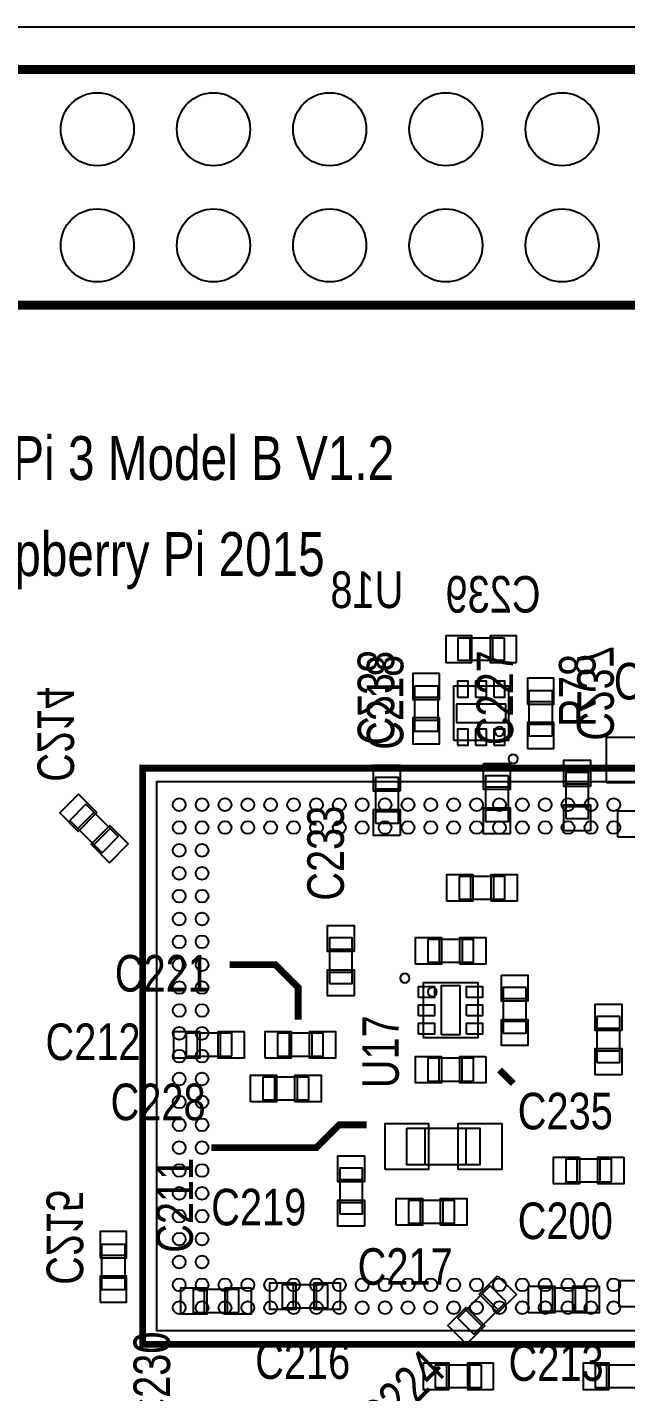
# Model space of a CAD drawing. Extents: x -2.3 to 87, y -2.5 to 56.
# Drawn here: x 34.78 to 47.86, y 26.16 to 56 of the extents above; entities that cross this region are included whole.
import ezdxf

# ---------------------------------------------------------------- set-up
doc = ezdxf.new("R2010")
doc.units = 0
doc.header["$MEASUREMENT"] = 0
for name, color, linetype in [('BOARD_OUTLINE', 254, 'CONTINUOUS'), ('PARTS_BOTTOM', 12, 'CONTINUOUS'), ('PARTS_TOP', 111, 'CONTINUOUS'), ('PINS_BOTTOM', 5, 'CONTINUOUS'), ('PINS_TOP', 1, 'CONTINUOUS'), ('SILK_BOTTOM', 85, 'CONTINUOUS'), ('SILK_TOP', 85, 'CONTINUOUS')]:
    doc.layers.add(name, color=color, linetype=linetype)

msp = doc.modelspace()

# ---------------------------------------------------------------- linework, layer by layer
at = {"layer": 'BOARD_OUTLINE'}
msp.add_lwpolyline([(3, 0), (82, 0, 0.414214), (85, 3), (85, 53, 0.414214), (82, 56), (3, 56, 0.414214), (0, 53), (0, 3, 0.414214)], format="xyb", close=True, dxfattribs=at)
at = {"layer": 'PARTS_BOTTOM'}
for points in [[(45.2, 42.65), (45.2, 42.15), (44.2, 42.15), (44.2, 42.65), (45.2, 42.65)], [(44.45, 42.65), (44.45, 42.15)], [(44.95, 42.65), (44.95, 42.15)], [(43.25, 41.6), (43.75, 41.6), (43.75, 40.6), (43.25, 40.6), (43.25, 41.6)], [(44.1, 40.4), (44.1, 41.6), (45.3, 41.6), (45.3, 40.4), (44.1, 40.4)], [(46.25, 40.5), (45.75, 40.5), (45.75, 41.5), (46.25, 41.5), (46.25, 40.5)], [(43.25, 41.35), (43.75, 41.35)], [(46.25, 41.25), (45.75, 41.25)], [(43.25, 40.85), (43.75, 40.85)], [(46.25, 40.75), (45.75, 40.75)], [(49.6, 27.5), (49.6, 39.5), (37.6, 39.5), (37.6, 27.5), (49.6, 27.5)], [(35.7072, 38.6568), (36.0607, 39.0103), (36.7678, 38.3032), (36.4143, 37.9497), (35.7072, 38.6568)], [(35.8839, 38.48), (36.2375, 38.8336)], [(36.2375, 38.1264), (36.5911, 38.48)], [(36.91, 28.3925), (36.41, 28.3925), (36.41, 29.3925), (36.91, 29.3925), (36.91, 28.3925)], [(36.91, 29.1425), (36.41, 29.1425)], [(36.91, 28.6425), (36.41, 28.6425)], [(44.7, 26.75), (44.7, 26.25), (43.7, 26.25), (43.7, 26.75), (44.7, 26.75)], [(43.95, 26.25), (43.95, 26.75)], [(44.45, 26.25), (44.45, 26.75)], [(48.2, 26.75), (48.2, 26.25), (47.2, 26.25), (47.2, 26.75), (48.2, 26.75)], [(47.45, 26.25), (47.45, 26.75)]]:
    msp.add_lwpolyline(points, dxfattribs=at)
msp.add_lwpolyline([(45.2, 40.6, 1), (45, 40.6, 1), (45.2, 40.6)], format="xyb", dxfattribs=at)
at = {"layer": 'PARTS_TOP'}
for points in [[(7.1, 50), (57.9, 50), (57.9, 55), (7.1, 55), (7.1, 50)], [(46.55, 38.7), (47.05, 38.7), (47.05, 39.7), (46.55, 39.7), (46.55, 38.7)], [(42.39, 38.5975), (42.89, 38.5975), (42.89, 39.5975), (42.39, 39.5975), (42.39, 38.5975)], [(45.295, 39.63), (44.795, 39.63), (44.795, 38.63), (45.295, 38.63), (45.295, 39.63)], [(47.05, 39.45), (46.55, 39.45)], [(42.39, 39.3475), (42.89, 39.3475)], [(45.295, 39.38), (44.795, 39.38)], [(42.39, 38.8475), (42.89, 38.8475)], [(45.295, 38.88), (44.795, 38.88)], [(47.05, 38.95), (46.55, 38.95)], [(44.22, 37.43), (44.22, 36.93), (45.22, 36.93), (45.22, 37.43), (44.22, 37.43)], [(44.47, 37.43), (44.47, 36.93)], [(44.97, 37.43), (44.97, 36.93)], [(41.3825, 35.0875), (41.8825, 35.0875), (41.8825, 36.0875), (41.3825, 36.0875), (41.3825, 35.0875)], [(41.3825, 35.8375), (41.8825, 35.8375)], [(43.5325, 36.055), (43.5325, 35.555), (44.5325, 35.555), (44.5325, 36.055), (43.5325, 36.055)], [(43.7825, 36.055), (43.7825, 35.555)], [(44.2825, 36.055), (44.2825, 35.555)], [(41.3825, 35.3375), (41.8825, 35.3375)], [(43.4325, 33.905), (44.6325, 33.905), (44.6325, 35.105), (43.4325, 35.105), (43.4325, 33.905)], [(45.6825, 35.005), (45.1825, 35.005), (45.1825, 34.005), (45.6825, 34.005), (45.6825, 35.005)], [(45.6825, 34.755), (45.1825, 34.755)], [(47.2325, 33.365), (47.7325, 33.365), (47.7325, 34.365), (47.2325, 34.365), (47.2325, 33.365)], [(45.6825, 34.255), (45.1825, 34.255)], [(47.2325, 34.115), (47.7325, 34.115)], [(39.25, 33.5), (39.25, 34), (38.25, 34), (38.25, 33.5), (39.25, 33.5)], [(38.5, 33.5), (38.5, 34)], [(39, 33.5), (39, 34)], [(40.25, 34), (40.25, 33.5), (41.25, 33.5), (41.25, 34), (40.25, 34)], [(40.5, 34), (40.5, 33.5)], [(41, 34), (41, 33.5)], [(44.5325, 32.955), (44.5325, 33.455), (43.5325, 33.455), (43.5325, 32.955), (44.5325, 32.955)], [(43.7825, 32.955), (43.7825, 33.455)], [(44.2825, 32.955), (44.2825, 33.455)], [(47.2325, 33.615), (47.7325, 33.615)], [(39.93, 33.0425), (39.93, 32.5425), (40.93, 32.5425), (40.93, 33.0425), (39.93, 33.0425)], [(40.18, 33.0425), (40.18, 32.5425)], [(40.68, 33.0425), (40.68, 32.5425)], [(43.075, 31.925), (44.675, 31.925), (44.675, 31.125), (43.075, 31.125), (43.075, 31.925)], [(43.475, 31.125), (43.475, 31.925)], [(44.375, 31.125), (44.375, 31.925)], [(41.61, 30.05), (42.11, 30.05), (42.11, 31.05), (41.61, 31.05), (41.61, 30.05)], [(47.55, 30.75), (47.55, 31.25), (46.55, 31.25), (46.55, 30.75), (47.55, 30.75)], [(46.8, 30.75), (46.8, 31.25)], [(47.3, 30.75), (47.3, 31.25)], [(41.61, 30.8), (42.11, 30.8)], [(41.61, 30.3), (42.11, 30.3)], [(43.115, 30.345), (43.115, 29.845), (44.115, 29.845), (44.115, 30.345), (43.115, 30.345)], [(43.365, 30.345), (43.365, 29.845)], [(43.865, 30.345), (43.865, 29.845)], [(39.4025, 27.895), (39.4025, 28.395), (38.4025, 28.395), (38.4025, 27.895), (39.4025, 27.895)], [(38.6525, 27.895), (38.6525, 28.395)], [(39.1525, 27.895), (39.1525, 28.395)], [(41.35, 28), (41.35, 28.5), (40.35, 28.5), (40.35, 28), (41.35, 28)], [(40.6, 28), (40.6, 28.5)], [(41.1, 28), (41.1, 28.5)], [(45.2503, 28.1268), (44.8968, 28.4803), (44.1897, 27.7732), (44.5432, 27.4197), (45.2503, 28.1268)], [(46.0075, 28.4275), (46.0075, 27.9275), (47.0075, 27.9275), (47.0075, 28.4275), (46.0075, 28.4275)], [(46.2575, 28.4275), (46.2575, 27.9275)], [(46.7575, 28.4275), (46.7575, 27.9275)], [(45.0736, 27.95), (44.72, 28.3036)], [(44.72, 27.5964), (44.3664, 27.95)]]:
    msp.add_lwpolyline(points, dxfattribs=at)
msp.add_lwpolyline([(43.7325, 34.905, 1), (43.5325, 34.905, 1), (43.7325, 34.905)], format="xyb", dxfattribs=at)
at = {"layer": 'PINS_BOTTOM'}
for points in [[(44.5, 42.11), (44.5, 42.69), (43.93, 42.69), (43.93, 42.11)], [(45.47, 42.11), (45.47, 42.69), (44.9, 42.69), (44.9, 42.11)], [(43.79, 41.87), (43.21, 41.87), (43.21, 41.3), (43.79, 41.3)], [(44.18, 41.35), (44.42, 41.35), (44.42, 41.7), (44.18, 41.7)], [(44.58, 41.35), (44.82, 41.35), (44.82, 41.7), (44.58, 41.7)], [(44.98, 41.35), (45.22, 41.35), (45.22, 41.7), (44.98, 41.7)], [(45.71, 41.2), (46.29, 41.2), (46.29, 41.77), (45.71, 41.77)], [(44.16, 40.8), (45.24, 40.8), (45.24, 41.2), (44.16, 41.2)], [(43.79, 40.9), (43.21, 40.9), (43.21, 40.33), (43.79, 40.33)], [(44.18, 40.3), (44.42, 40.3), (44.42, 40.65), (44.18, 40.65)], [(44.58, 40.3), (44.82, 40.3), (44.82, 40.65), (44.58, 40.65)], [(44.98, 40.3), (45.22, 40.3), (45.22, 40.65), (44.98, 40.65)], [(45.71, 40.23), (46.29, 40.23), (46.29, 40.8), (45.71, 40.8)], [(35.8981, 39.2295), (35.488, 38.8194), (35.8911, 38.4163), (36.3012, 38.8264)], [(36.5839, 38.5437), (36.1738, 38.1336), (36.5769, 37.7305), (36.987, 38.1406)], [(36.37, 29.0925), (36.95, 29.0925), (36.95, 29.6625), (36.37, 29.6625)], [(36.37, 28.1225), (36.95, 28.1225), (36.95, 28.6925), (36.37, 28.6925)], [(44, 26.21), (44, 26.79), (43.43, 26.79), (43.43, 26.21)], [(44.97, 26.21), (44.97, 26.79), (44.4, 26.79), (44.4, 26.21)], [(47.5, 26.21), (47.5, 26.79), (46.93, 26.79), (46.93, 26.21)]]:
    msp.add_lwpolyline(points, close=True, dxfattribs=at)
for centre, radius in [((36.31, 53.77), 0.8), ((38.85, 53.77), 0.8), ((41.39, 53.77), 0.8), ((43.93, 53.77), 0.8), ((46.47, 53.77), 0.8), ((36.31, 51.23), 0.8), ((38.85, 51.23), 0.8), ((41.39, 51.23), 0.8), ((43.93, 51.23), 0.8), ((46.47, 51.23), 0.8), ((38.1, 39), 0.14), ((38.6, 39), 0.14), ((39.1, 39), 0.14), ((39.6, 39), 0.14), ((40.1, 39), 0.14), ((40.6, 39), 0.14), ((41.1, 39), 0.14), ((41.6, 39), 0.14), ((42.1, 39), 0.14), ((42.6, 39), 0.14), ((43.1, 39), 0.14), ((43.6, 39), 0.14), ((44.1, 39), 0.14), ((44.6, 39), 0.14), ((45.1, 39), 0.14), ((45.6, 39), 0.14), ((46.1, 39), 0.14), ((46.6, 39), 0.14), ((47.1, 39), 0.14), ((47.6, 39), 0.14), ((38.1, 38.5), 0.14), ((38.6, 38.5), 0.14), ((39.1, 38.5), 0.14), ((39.6, 38.5), 0.14), ((40.1, 38.5), 0.14), ((40.6, 38.5), 0.14), ((41.1, 38.5), 0.14), ((41.6, 38.5), 0.14), ((42.1, 38.5), 0.14), ((42.6, 38.5), 0.14), ((43.1, 38.5), 0.14), ((43.6, 38.5), 0.14), ((44.1, 38.5), 0.14), ((44.6, 38.5), 0.14), ((45.1, 38.5), 0.14), ((45.6, 38.5), 0.14), ((46.1, 38.5), 0.14), ((46.6, 38.5), 0.14), ((47.1, 38.5), 0.14), ((47.6, 38.5), 0.14), ((38.1, 38), 0.14), ((38.6, 38), 0.14), ((38.1, 37.5), 0.14), ((38.6, 37.5), 0.14), ((38.1, 37), 0.14), ((38.6, 37), 0.14), ((38.1, 36.5), 0.14), ((38.6, 36.5), 0.14), ((38.1, 36), 0.14), ((38.6, 36), 0.14), ((38.1, 35.5), 0.14), ((38.6, 35.5), 0.14), ((38.1, 35), 0.14), ((38.6, 35), 0.14), ((38.1, 34.5), 0.14), ((38.6, 34.5), 0.14), ((38.1, 34), 0.14), ((38.6, 34), 0.14), ((38.1, 33.5), 0.14), ((38.6, 33.5), 0.14), ((38.1, 33), 0.14), ((38.6, 33), 0.14), ((38.1, 32.5), 0.14), ((38.6, 32.5), 0.14), ((38.1, 32), 0.14), ((38.6, 32), 0.14), ((38.1, 31.5), 0.14), ((38.6, 31.5), 0.14), ((38.1, 31), 0.14), ((38.6, 31), 0.14), ((38.1, 30.5), 0.14), ((38.6, 30.5), 0.14), ((38.1, 30), 0.14), ((38.6, 30), 0.14), ((38.1, 29.5), 0.14), ((38.6, 29.5), 0.14), ((38.1, 29), 0.14), ((38.6, 29), 0.14), ((38.1, 28.5), 0.14), ((38.6, 28.5), 0.14), ((39.1, 28.5), 0.14), ((39.6, 28.5), 0.14), ((40.1, 28.5), 0.14), ((40.6, 28.5), 0.14), ((41.1, 28.5), 0.14), ((41.6, 28.5), 0.14), ((42.1, 28.5), 0.14), ((42.6, 28.5), 0.14), ((43.1, 28.5), 0.14), ((43.6, 28.5), 0.14), ((44.1, 28.5), 0.14), ((44.6, 28.5), 0.14), ((45.1, 28.5), 0.14), ((45.6, 28.5), 0.14), ((46.1, 28.5), 0.14), ((46.6, 28.5), 0.14), ((47.1, 28.5), 0.14), ((47.6, 28.5), 0.14), ((38.1, 28), 0.14), ((38.6, 28), 0.14), ((39.1, 28), 0.14), ((39.6, 28), 0.14), ((40.1, 28), 0.14), ((40.6, 28), 0.14), ((41.1, 28), 0.14), ((41.6, 28), 0.14), ((42.1, 28), 0.14), ((42.6, 28), 0.14), ((43.1, 28), 0.14), ((43.6, 28), 0.14), ((44.1, 28), 0.14), ((44.6, 28), 0.14), ((45.1, 28), 0.14), ((45.6, 28), 0.14), ((46.1, 28), 0.14), ((46.6, 28), 0.14), ((47.1, 28), 0.14), ((47.6, 28), 0.14)]:
    msp.add_circle(centre, radius, dxfattribs=at)
at = {"layer": 'PINS_TOP'}
for points in [[(47.4425, 39.475), (47.4425, 40.475), (48.3925, 40.475), (48.3925, 39.475)], [(42.93, 39.2975), (42.35, 39.2975), (42.35, 39.8675), (42.93, 39.8675)], [(44.755, 39.9), (45.335, 39.9), (45.335, 39.33), (44.755, 39.33)], [(47.09, 39.4), (46.51, 39.4), (46.51, 39.97), (47.09, 39.97)], [(42.93, 38.3275), (42.35, 38.3275), (42.35, 38.8975), (42.93, 38.8975)], [(44.755, 38.93), (45.335, 38.93), (45.335, 38.36), (44.755, 38.36)], [(47.09, 38.43), (46.51, 38.43), (46.51, 39), (47.09, 39)], [(47.6875, 38.2875), (47.6875, 38.8675), (48.2575, 38.8675), (48.2575, 38.2875)], [(43.95, 36.89), (43.95, 37.47), (44.52, 37.47), (44.52, 36.89)], [(44.92, 36.89), (44.92, 37.47), (45.49, 37.47), (45.49, 36.89)], [(41.9225, 35.7875), (41.3425, 35.7875), (41.3425, 36.3575), (41.9225, 36.3575)], [(43.2625, 35.515), (43.2625, 36.095), (43.8325, 36.095), (43.8325, 35.515)], [(44.2325, 35.515), (44.2325, 36.095), (44.8025, 36.095), (44.8025, 35.515)], [(41.9225, 34.8175), (41.3425, 34.8175), (41.3425, 35.3875), (41.9225, 35.3875)], [(45.1425, 35.275), (45.7225, 35.275), (45.7225, 34.705), (45.1425, 34.705)], [(43.3325, 34.785), (43.3325, 35.025), (43.6825, 35.025), (43.6825, 34.785)], [(43.8325, 33.965), (43.8325, 35.045), (44.2325, 35.045), (44.2325, 33.965)], [(44.3825, 34.785), (44.3825, 35.025), (44.7325, 35.025), (44.7325, 34.785)], [(43.3325, 34.385), (43.3325, 34.625), (43.6825, 34.625), (43.6825, 34.385)], [(44.3825, 34.385), (44.3825, 34.625), (44.7325, 34.625), (44.7325, 34.385)], [(47.7725, 34.065), (47.1925, 34.065), (47.1925, 34.635), (47.7725, 34.635)], [(38.55, 34.04), (38.55, 33.46), (37.98, 33.46), (37.98, 34.04)], [(39.52, 34.04), (39.52, 33.46), (38.95, 33.46), (38.95, 34.04)], [(39.98, 33.46), (39.98, 34.04), (40.55, 34.04), (40.55, 33.46)], [(40.95, 33.46), (40.95, 34.04), (41.52, 34.04), (41.52, 33.46)], [(43.3325, 33.985), (43.3325, 34.225), (43.6825, 34.225), (43.6825, 33.985)], [(44.3825, 33.985), (44.3825, 34.225), (44.7325, 34.225), (44.7325, 33.985)], [(45.1425, 34.305), (45.7225, 34.305), (45.7225, 33.735), (45.1425, 33.735)], [(43.8325, 33.495), (43.8325, 32.915), (43.2625, 32.915), (43.2625, 33.495)], [(44.8025, 33.495), (44.8025, 32.915), (44.2325, 32.915), (44.2325, 33.495)], [(47.7725, 33.095), (47.1925, 33.095), (47.1925, 33.665), (47.7725, 33.665)], [(39.66, 32.5025), (39.66, 33.0825), (40.23, 33.0825), (40.23, 32.5025)], [(40.63, 32.5025), (40.63, 33.0825), (41.2, 33.0825), (41.2, 32.5025)], [(42.6, 31.025), (42.6, 32.025), (43.55, 32.025), (43.55, 31.025)], [(44.2, 31.025), (44.2, 32.025), (45.15, 32.025), (45.15, 31.025)], [(42.15, 30.75), (41.57, 30.75), (41.57, 31.32), (42.15, 31.32)], [(46.85, 31.29), (46.85, 30.71), (46.28, 30.71), (46.28, 31.29)], [(47.82, 31.29), (47.82, 30.71), (47.25, 30.71), (47.25, 31.29)], [(42.15, 29.78), (41.57, 29.78), (41.57, 30.35), (42.15, 30.35)], [(42.845, 29.805), (42.845, 30.385), (43.415, 30.385), (43.415, 29.805)], [(43.815, 29.805), (43.815, 30.385), (44.385, 30.385), (44.385, 29.805)], [(45.0594, 28.6995), (45.4695, 28.2894), (45.0664, 27.8863), (44.6563, 28.2964)], [(38.7025, 28.435), (38.7025, 27.855), (38.1325, 27.855), (38.1325, 28.435)], [(39.6725, 28.435), (39.6725, 27.855), (39.1025, 27.855), (39.1025, 28.435)], [(40.65, 28.54), (40.65, 27.96), (40.08, 27.96), (40.08, 28.54)], [(41.62, 28.54), (41.62, 27.96), (41.05, 27.96), (41.05, 28.54)], [(45.7375, 27.8875), (45.7375, 28.4675), (46.3075, 28.4675), (46.3075, 27.8875)], [(46.7075, 27.8875), (46.7075, 28.4675), (47.2775, 28.4675), (47.2775, 27.8875)], [(47.72, 28.0175), (47.72, 28.5975), (48.29, 28.5975), (48.29, 28.0175)], [(44.3736, 28.0137), (44.7837, 27.6036), (44.3806, 27.2005), (43.9705, 27.6106)]]:
    msp.add_lwpolyline(points, close=True, dxfattribs=at)
for centre in [(36.31, 53.77), (38.85, 53.77), (41.39, 53.77), (43.93, 53.77), (46.47, 53.77), (36.31, 51.23), (38.85, 51.23), (41.39, 51.23), (43.93, 51.23), (46.47, 51.23)]:
    msp.add_circle(centre, 0.8, dxfattribs=at)
at = {"layer": 'SILK_BOTTOM'}
msp.add_lwpolyline([(45.5, 40, 1), (45.3, 40, 1)], format="xyb", close=True, dxfattribs=at)
msp.add_lwpolyline([(49.5, 39.8, 0.15, 0.15, 0), (37.3, 39.8, 0.15, 0.15, 0), (37.3, 27.2, 0.15, 0.15, 0), (49.9, 27.2, 0.15, 0.15, 0), (49.9, 39.4, 0.15, 0.15, 0), (49.5, 39.8, 0.15, 0.15, 0)], format="xyseb", dxfattribs=at)
at = {"layer": 'SILK_TOP'}
for points in [[(7, 55.1, 0.15, 0.15, 0), (7, 50.4, 0.15, 0.15, 0), (7.5, 49.9, 0.15, 0.15, 0), (58, 49.9, 0.15, 0.15, 0), (58, 55.1, 0.15, 0.15, 0), (7, 55.1, 0.15, 0.15, 0)], [(39.2, 35.5, 0.15, 0.15, 0), (40.2, 35.5, 0.15, 0.15, 0), (40.7, 35, 0.15, 0.15, 0), (40.7, 34.3, 0.15, 0.15, 0)], [(45.1, 33.2, 0.15, 0.15, 0), (45.4, 32.9, 0.15, 0.15, 0)], [(38.8, 31.5, 0.15, 0.15, 0), (41.1, 31.5, 0.15, 0.15, 0), (41.6, 32, 0.15, 0.15, 0), (42.2, 32, 0.15, 0.15, 0)]]:
    msp.add_lwpolyline(points, format="xyseb", dxfattribs=at)
msp.add_lwpolyline([(43.1325, 35.205, 1), (42.9325, 35.205, 1)], format="xyb", close=True, dxfattribs=at)

# ---------------------------------------------------------------- texts
at = {"layer": 'SILK_BOTTOM', "text_generation_flag": 2, "width": 0.8125}
for s, p in [('U18', (43, 43.3)), ('C239', (46, 43.2))]:
    msp.add_text(s, height=0.8, dxfattribs=at).set_placement(p)
for s, p in [('C237', (46.8, 40.4)), ('C238', (42, 40.3)), ('C214', (35, 39.5)), ('C215', (35.2, 28.5))]:
    msp.add_text(s, height=0.8, rotation=270, dxfattribs=at).set_placement(p)
at = {"layer": 'SILK_TOP', "width": 0.8125}
for s, height, p in [('Raspberry Pi 3 Model B V1.2', 0.96, (29.35, 46.1)), (' c  Raspberry Pi 2015', 0.96, (31.25, 44)), ('C226', 0.8, (47.6, 41.3)), ('C221', 0.8, (36.6925, 34.9125)), ('C212', 0.8, (35.1775, 33.415)), ('C228', 0.8, (36.6, 32.1)), ('C235', 0.8, (45.5, 31.9)), ('C219', 0.8, (38.8, 29.8)), ('C200', 0.8, (45.5, 29.5)), ('C217', 0.8, (42, 28.5)), ('C216', 0.8, (39.76, 26.4425)), ('C213', 0.8, (45.3, 26.4))]:
    msp.add_text(s, height=height, dxfattribs=at).set_placement(p)
for s, rotation, p in [('C218', 90, (43, 40.2)), ('C227', 90, (45.4, 40.3)), ('R78', 90, (47.2, 40.7)), ('C233', 90, (41.7, 36.9)), ('U17', 90, (42.9, 32.8)), ('C211', 90, (38.4, 29.2)), ('C230', 90, (37.9, 25.4)), ('C224', 45, (42.5, 25.1))]:
    msp.add_text(s, height=0.8, rotation=rotation, dxfattribs=at).set_placement(p)

doc.saveas('drawing.dxf')
